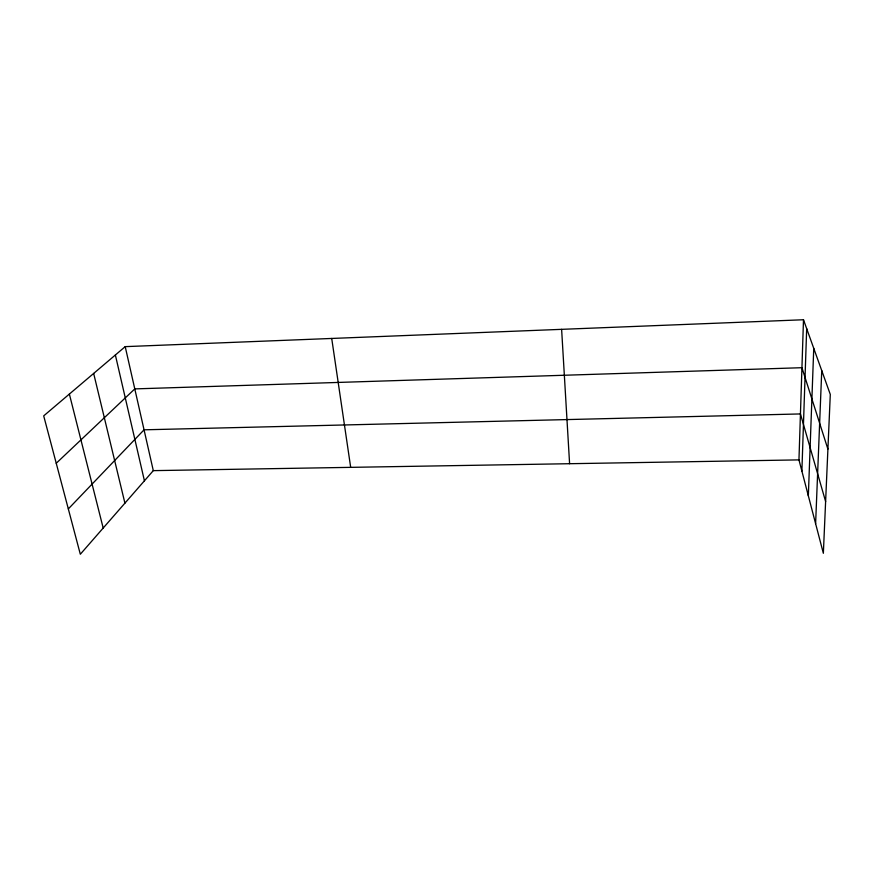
<?xml version="1.0" encoding="UTF-8"?>
<svg xmlns="http://www.w3.org/2000/svg" width="874" height="874" viewBox="0 0 874 874"><rect width="100%" height="100%" fill="white"/><g stroke="black" fill="none" stroke-linecap="round" stroke-linejoin="round"><path stroke-width="1.31" d="M798.956 459.888L803.49 319.753L125.211 346.639L43.7 415.871L80.321 554.247L153.3 470.638L798.956 459.888L823.352 553.286L830.3 394.436L803.49 319.753M801.884 471.075L806.68 328.624M808.341 495.82L813.749 348.322M815.617 523.657L821.746 370.598M68.325 508.919L144.057 429.811L800.442 413.937L825.613 501.523M56.242 463.264L134.793 388.897L801.939 367.703L827.907 449.127M69.374 394.065L103.187 528.038M93.66 373.438L124.916 503.151M115.368 354.997L144.428 480.798M125.211 346.639L153.3 470.638M331.716 338.457L350.682 467.35M561.621 329.345L569.597 463.712"/></g></svg>
